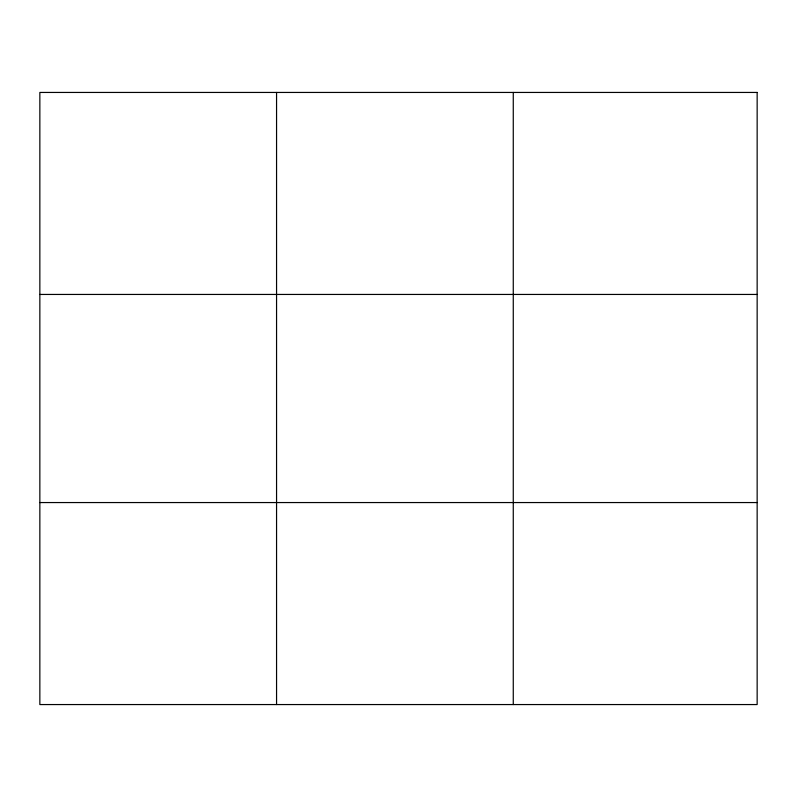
<?xml version="1.0" encoding="UTF-8"?>
<svg xmlns="http://www.w3.org/2000/svg" width="797" height="797" viewBox="0 0 797 797"><rect width="100%" height="100%" fill="white"/><g stroke="black" fill="none" stroke-linecap="round" stroke-linejoin="round"><path stroke-width="1.2" d="M276.559 92.442L276.559 704.558M513.268 92.442L513.268 704.558M39.85 294.442L757.15 294.442M39.85 502.558L757.15 502.558M757.15 92.442L757.15 704.558L39.85 704.558L39.85 92.442L757.15 92.442"/></g></svg>
